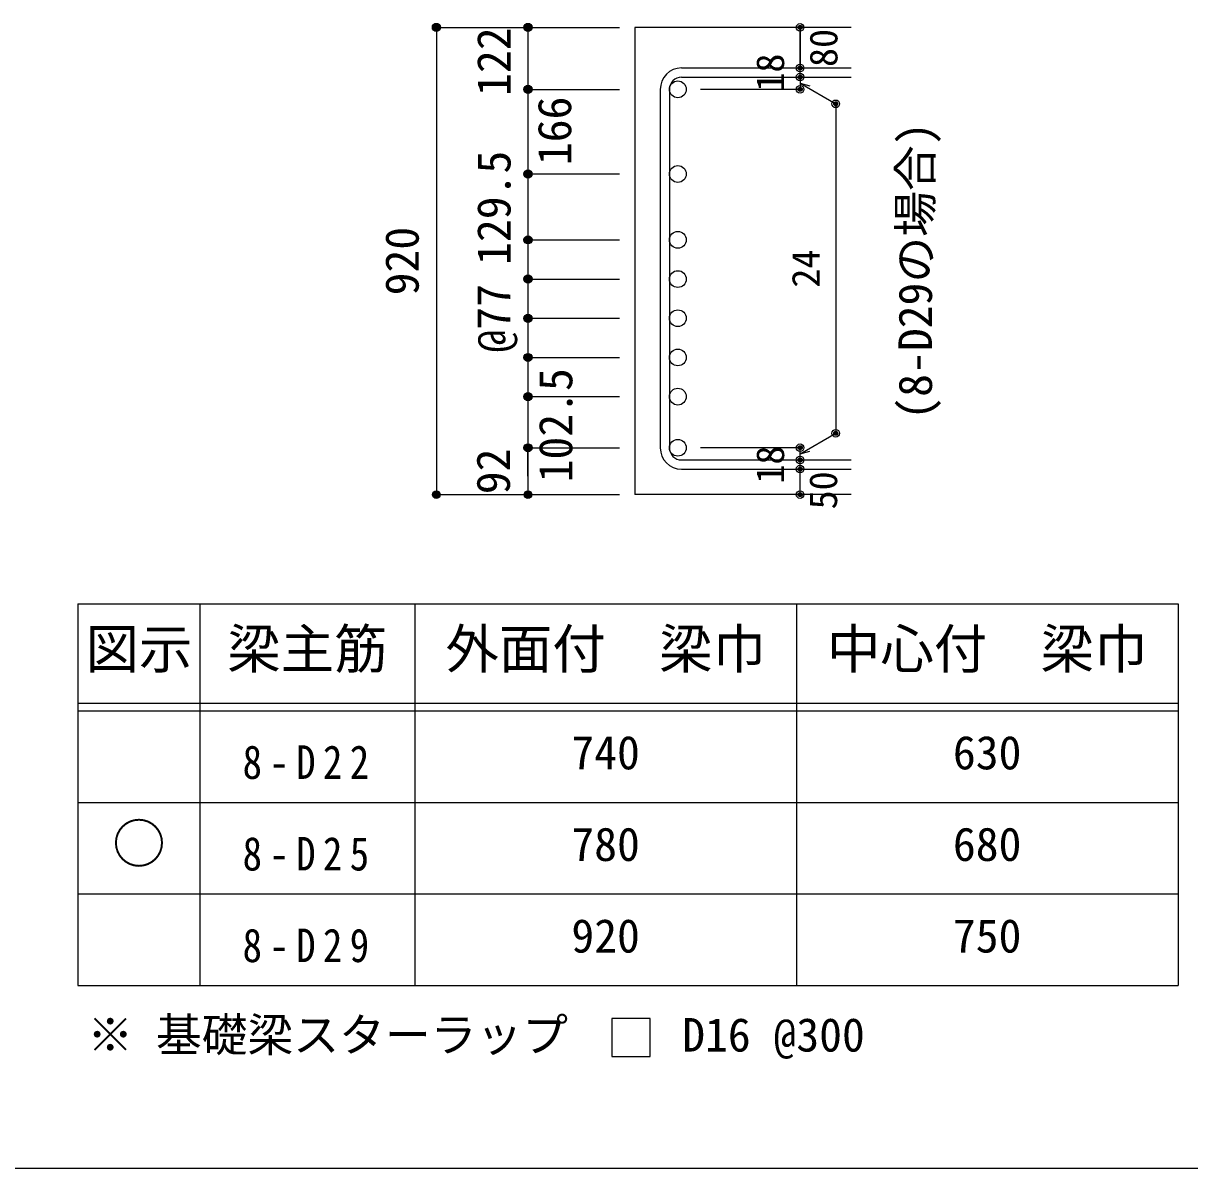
# Model space of a CAD drawing. Units: millimetres at full size, sheet at 1:30, with parts at other scales. Extents: x -5973 to 5955, y -4195 to 4201.
# Drawn here: x 1340 to 3633, y -4195 to -1945 of the extents above; entities that cross this region are included whole.
import ezdxf
from ezdxf.enums import TextEntityAlignment as Align

# ---------------------------------------------------------------- set-up
doc = ezdxf.new("R2010")
doc.units = ezdxf.units.MM
doc.header["$LTSCALE"] = 30
doc.header["$PDMODE"] = 32
doc.header["$PDSIZE"] = 15
for name, color, linetype in [('0-1_躯体線', 2, 'Continuous'), ('0-5_基礎梁筋', 7, 'Continuous'), ('0-6_スタラップ筋', 7, 'Continuous'), ('0-7_文字', 4, 'Continuous'), ('0-D_寸法', 4, 'Continuous'), ('6-7_文字', 7, 'Continuous'), ('6-E_枠', 7, 'Continuous'), ('F-0_枠', 6, 'Continuous')]:
    doc.layers.add(name, color=color, linetype=linetype)
doc.styles.add('ＭＳ ゴシック', font='')
doc.styles.get('ＭＳ ゴシック').set_extended_font_data('MS Gothic')

msp = doc.modelspace()

# ---------------------------------------------------------------- linework, layer by layer
at = {"layer": '0-1_躯体線'}
for p, q in [((2967.44, -1952.71), (2542.44, -1952.71)), ((2542.44, -1952.71), (2542.44, -2870.71)), ((2967.44, -2870.71), (2542.44, -2870.71))]:
    msp.add_line(p, q, dxfattribs=at)
at = {"layer": '0-5_基礎梁筋', "color": 3}
for centre in [(2626.94, -2074.41), (2626.94, -2240.71), (2626.94, -2370.21), (2626.94, -2447.21), (2626.94, -2524.21), (2626.94, -2601.21), (2626.94, -2678.21), (2626.94, -2778.71)]:
    msp.add_circle(centre, 16.5, dxfattribs=at)
at = {"layer": '0-6_スタラップ筋'}
for p, q in [((2634.44, -2032.41), (2967.44, -2032.41)), ((2634.44, -2050.41), (2967.44, -2050.41)), ((2592.44, -2074.41), (2592.44, -2778.71)), ((2610.44, -2074.41), (2610.44, -2778.71)), ((2634.44, -2802.71), (2967.44, -2802.71)), ((2634.44, -2820.71), (2967.44, -2820.71))]:
    msp.add_line(p, q, dxfattribs=at)
for centre, radius, start, end in [((2634.44, -2074.41), 42, 90, 180), ((2634.44, -2074.41), 24, 90, 180), ((2634.44, -2778.71), 42, 180, 270), ((2634.44, -2778.71), 24, 180, 270)]:
    msp.add_arc(centre, radius, start, end, dxfattribs=at)
at = {"layer": '0-D_寸法'}
for p, q in [((2152.44, -1952.71), (2332.44, -1952.71)), ((2152.44, -1952.71), (2332.44, -1952.71)), ((2152.44, -1952.71), (2152.44, -2870.71)), ((2332.44, -1952.71), (2512.44, -1952.71)), ((2332.44, -1952.71), (2512.44, -1952.71)), ((2332.44, -1952.71), (2332.44, -2870.71)), ((2867.44, -2032.41), (2867.44, -1952.71)), ((2867.44, -1952.71), (2867.44, -2032.41)), ((2867.44, -2050.41), (2867.44, -2032.41)), ((2867.44, -2050.41), (2867.44, -2074.41)), ((2867.44, -2062.41), (2937.5, -2102.86)), ((2867.44, -2062.41), (2886.76, -2067.59)), ((2332.44, -2074.41), (2512.44, -2074.41)), ((2332.44, -2074.41), (2512.44, -2074.41)), ((2867.44, -2074.41), (2671.35, -2074.41)), ((2937.5, -2102.86), (2937.5, -2750.26)), ((2332.44, -2240.71), (2512.44, -2240.71)), ((2332.44, -2240.71), (2512.44, -2240.71)), ((2332.44, -2370.21), (2512.44, -2370.21)), ((2332.44, -2447.21), (2512.44, -2447.21)), ((2332.44, -2524.21), (2512.44, -2524.21)), ((2332.44, -2601.21), (2512.44, -2601.21)), ((2332.44, -2678.21), (2512.44, -2678.21)), ((2867.44, -2790.71), (2937.5, -2750.26)), ((2332.44, -2778.71), (2512.44, -2778.71)), ((2332.44, -2834.68), (2332.44, -2778.71)), ((2867.44, -2778.71), (2671.35, -2778.71)), ((2867.44, -2802.71), (2867.44, -2778.71)), ((2867.44, -2790.71), (2886.76, -2785.54)), ((2867.44, -2820.71), (2867.44, -2802.71)), ((2867.44, -2870.71), (2867.44, -2820.71)), ((2152.44, -2870.71), (2332.44, -2870.71)), ((2332.44, -2870.71), (2512.44, -2870.71))]:
    msp.add_line(p, q, dxfattribs=at)
for centre, radius in [((2152.44, -1952.71), 8), ((2152.44, -1952.71), 7.2), ((2152.44, -1952.71), 6.4), ((2152.44, -1952.71), 5.6), ((2152.44, -1952.71), 4.8), ((2152.44, -1952.71), 4), ((2332.44, -1952.71), 8), ((2332.44, -1952.71), 7.2), ((2332.44, -1952.71), 6.4), ((2332.44, -1952.71), 5.6), ((2332.44, -1952.71), 4.8), ((2332.44, -1952.71), 4), ((2867.44, -1952.71), 4), ((2152.44, -1952.71), 3.2), ((2152.44, -1952.71), 2.4), ((2152.44, -1952.71), 1.6), ((2152.44, -1952.71), 0.8), ((2332.44, -1952.71), 3.2), ((2332.44, -1952.71), 2.4), ((2332.44, -1952.71), 1.6), ((2332.44, -1952.71), 0.8), ((2867.44, -1952.71), 3.6), ((2867.44, -1952.71), 3.2), ((2867.44, -1952.71), 2.8), ((2867.44, -1952.71), 2.4), ((2867.44, -1952.71), 2), ((2867.44, -1952.71), 1.6), ((2867.44, -1952.71), 1.2), ((2867.44, -1952.71), 0.8), ((2867.44, -1952.71), 0.4), ((2867.44, -2032.41), 4), ((2867.44, -2032.41), 3.6), ((2867.44, -2032.41), 3.2), ((2867.44, -2032.41), 2.8), ((2867.44, -2032.41), 2.4), ((2867.44, -2032.41), 2), ((2867.44, -2032.41), 1.6), ((2867.44, -2032.41), 1.2), ((2867.44, -2032.41), 0.8), ((2867.44, -2032.41), 0.4), ((2867.44, -2050.41), 4), ((2867.44, -2050.41), 3.6), ((2867.44, -2050.41), 3.2), ((2867.44, -2050.41), 2.8), ((2867.44, -2050.41), 2.4), ((2867.44, -2050.41), 2), ((2867.44, -2050.41), 1.6), ((2867.44, -2050.41), 1.2), ((2867.44, -2050.41), 0.8), ((2867.44, -2050.41), 0.4), ((2332.44, -2074.41), 8), ((2332.44, -2074.41), 7.2), ((2332.44, -2074.41), 6.4), ((2332.44, -2074.41), 5.6), ((2332.44, -2074.41), 4.8), ((2332.44, -2074.41), 4), ((2332.44, -2074.41), 3.2), ((2332.44, -2074.41), 2.4), ((2332.44, -2074.41), 1.6), ((2332.44, -2074.41), 0.8), ((2867.44, -2074.41), 4), ((2867.44, -2074.41), 3.6), ((2867.44, -2074.41), 3.2), ((2867.44, -2074.41), 2.8), ((2867.44, -2074.41), 2.4), ((2867.44, -2074.41), 2), ((2867.44, -2074.41), 1.6), ((2867.44, -2074.41), 1.2), ((2867.44, -2074.41), 0.8), ((2867.44, -2074.41), 0.4), ((2937.5, -2102.86), 4), ((2937.5, -2102.86), 3.6), ((2937.5, -2102.86), 3.2), ((2937.5, -2102.86), 2.8), ((2937.5, -2102.86), 2.4), ((2937.5, -2102.86), 2), ((2937.5, -2102.86), 1.6), ((2937.5, -2102.86), 1.2), ((2937.5, -2102.86), 0.8), ((2937.5, -2102.86), 0.4), ((2332.44, -2240.71), 8), ((2332.44, -2240.71), 7.2), ((2332.44, -2240.71), 6.4), ((2332.44, -2240.71), 5.6), ((2332.44, -2240.71), 4.8), ((2332.44, -2240.71), 4), ((2332.44, -2240.71), 3.2), ((2332.44, -2240.71), 2.4), ((2332.44, -2240.71), 1.6), ((2332.44, -2240.71), 0.8), ((2332.44, -2370.21), 8), ((2332.44, -2370.21), 7.2), ((2332.44, -2370.21), 6.4), ((2332.44, -2370.21), 5.6), ((2332.44, -2370.21), 4.8), ((2332.44, -2370.21), 4), ((2332.44, -2370.21), 3.2), ((2332.44, -2370.21), 2.4), ((2332.44, -2370.21), 1.6), ((2332.44, -2370.21), 0.8), ((2332.44, -2447.21), 8), ((2332.44, -2447.21), 7.2), ((2332.44, -2447.21), 6.4), ((2332.44, -2447.21), 5.6), ((2332.44, -2447.21), 4.8), ((2332.44, -2447.21), 4), ((2332.44, -2447.21), 3.2), ((2332.44, -2447.21), 2.4), ((2332.44, -2447.21), 1.6), ((2332.44, -2447.21), 0.8), ((2332.44, -2524.21), 8), ((2332.44, -2524.21), 7.2), ((2332.44, -2524.21), 6.4), ((2332.44, -2524.21), 5.6), ((2332.44, -2524.21), 4.8), ((2332.44, -2524.21), 4), ((2332.44, -2524.21), 3.2), ((2332.44, -2524.21), 2.4), ((2332.44, -2524.21), 1.6), ((2332.44, -2524.21), 0.8), ((2332.44, -2601.21), 8), ((2332.44, -2601.21), 7.2), ((2332.44, -2601.21), 6.4), ((2332.44, -2601.21), 5.6), ((2332.44, -2601.21), 4.8), ((2332.44, -2601.21), 4), ((2332.44, -2601.21), 3.2), ((2332.44, -2601.21), 2.4), ((2332.44, -2601.21), 1.6), ((2332.44, -2601.21), 0.8), ((2332.44, -2678.21), 8), ((2332.44, -2678.21), 7.2), ((2332.44, -2678.21), 6.4), ((2332.44, -2678.21), 5.6), ((2332.44, -2678.21), 4.8), ((2332.44, -2678.21), 4), ((2332.44, -2678.21), 3.2), ((2332.44, -2678.21), 2.4), ((2332.44, -2678.21), 1.6), ((2332.44, -2678.21), 0.8), ((2937.5, -2750.26), 4), ((2937.5, -2750.26), 3.6), ((2937.5, -2750.26), 3.2), ((2937.5, -2750.26), 2.8), ((2937.5, -2750.26), 2.4), ((2937.5, -2750.26), 2), ((2937.5, -2750.26), 1.6), ((2937.5, -2750.26), 1.2), ((2937.5, -2750.26), 0.8), ((2937.5, -2750.26), 0.4), ((2332.44, -2778.71), 8), ((2332.44, -2778.71), 7.2), ((2332.44, -2778.71), 6.4), ((2332.44, -2778.71), 5.6), ((2332.44, -2778.71), 4.8), ((2332.44, -2778.71), 4), ((2332.44, -2778.71), 3.2), ((2332.44, -2778.71), 2.4), ((2332.44, -2778.71), 1.6), ((2332.44, -2778.71), 0.8), ((2867.44, -2778.71), 4), ((2867.44, -2778.71), 3.6), ((2867.44, -2778.71), 3.2), ((2867.44, -2778.71), 2.8), ((2867.44, -2778.71), 2.4), ((2867.44, -2778.71), 2), ((2867.44, -2778.71), 1.6), ((2867.44, -2778.71), 1.2), ((2867.44, -2778.71), 0.8), ((2867.44, -2778.71), 0.4), ((2867.44, -2802.71), 4), ((2867.44, -2820.71), 4), ((2867.44, -2802.71), 3.6), ((2867.44, -2820.71), 3.6), ((2867.44, -2802.71), 3.2), ((2867.44, -2820.71), 3.2), ((2867.44, -2802.71), 2.8), ((2867.44, -2820.71), 2.8), ((2867.44, -2802.71), 2.4), ((2867.44, -2820.71), 2.4), ((2867.44, -2802.71), 2), ((2867.44, -2820.71), 2), ((2867.44, -2802.71), 1.6), ((2867.44, -2820.71), 1.6), ((2867.44, -2802.71), 1.2), ((2867.44, -2820.71), 1.2), ((2867.44, -2802.71), 0.8), ((2867.44, -2820.71), 0.8), ((2867.44, -2802.71), 0.4), ((2867.44, -2820.71), 0.4), ((2152.44, -2870.71), 7.2), ((2152.44, -2870.71), 6.4), ((2152.44, -2870.71), 5.6), ((2152.44, -2870.71), 4.8), ((2332.44, -2870.71), 7.2), ((2332.44, -2870.71), 6.4), ((2332.44, -2870.71), 5.6), ((2332.44, -2870.71), 4.8), ((2152.44, -2870.71), 4), ((2152.44, -2870.71), 3.2), ((2152.44, -2870.71), 2.4), ((2152.44, -2870.71), 1.6), ((2152.44, -2870.71), 0.8), ((2332.44, -2870.71), 4), ((2332.44, -2870.71), 3.2), ((2332.44, -2870.71), 2.4), ((2332.44, -2870.71), 1.6), ((2332.44, -2870.71), 0.8), ((2867.44, -2870.71), 4), ((2867.44, -2870.71), 3.6), ((2867.44, -2870.71), 3.2), ((2867.44, -2870.71), 2.8), ((2867.44, -2870.71), 2.4), ((2867.44, -2870.71), 2), ((2867.44, -2870.71), 1.6), ((2867.44, -2870.71), 1.2), ((2867.44, -2870.71), 0.8), ((2867.44, -2870.71), 0.4)]:
    msp.add_circle(centre, radius, dxfattribs=at)
at = {"layer": '0-D_寸法', "color": 7}
for p in [(2152.44, -1952.71), (2152.44, -1952.71), (2332.44, -1952.71), (2867.44, -1952.71), (2867.44, -2032.41), (2867.44, -2050.41), (2332.44, -2074.41), (2867.44, -2074.41), (2937.5, -2102.86), (2332.44, -2240.71), (2332.44, -2370.21), (2332.44, -2370.21), (2332.44, -2447.21), (2332.44, -2447.21), (2332.44, -2524.21), (2332.44, -2524.21), (2332.44, -2601.21), (2332.44, -2601.21), (2332.44, -2678.21), (2332.44, -2678.21), (2937.5, -2750.26), (2937.5, -2750.26), (2332.44, -2778.71), (2332.44, -2778.71), (2867.44, -2778.71), (2867.44, -2778.71), (2867.44, -2802.71), (2867.44, -2820.71), (2152.44, -2870.71), (2152.44, -2870.71), (2332.44, -2870.71), (2867.44, -2870.71)]:
    msp.add_point(p, dxfattribs=at)
at = {"layer": '6-7_文字'}
msp.add_lwpolyline([(2497.53, -3975.13), (2572.53, -3975.13), (2572.53, -3900.13), (2497.53, -3900.13)], close=True, dxfattribs=at)
at = {"layer": '6-E_枠', "color": 3}
for p, q in [((1447.71, -3085.43), (1447.71, -3835.43)), ((1447.71, -3085.43), (3610.24, -3085.43)), ((3610.24, -3085.43), (3610.24, -3835.43)), ((1447.71, -3835.43), (3610.24, -3835.43))]:
    msp.add_line(p, q, dxfattribs=at)
at = {"layer": '6-E_枠'}
for p, q in [((1687.71, -3085.43), (1687.71, -3835.43)), ((2110.24, -3085.43), (2110.24, -3835.43)), ((2860.24, -3085.43), (2860.24, -3835.43)), ((1447.71, -3280.43), (3610.24, -3280.43)), ((1447.71, -3295.43), (3610.24, -3295.43)), ((1447.71, -3475.43), (3610.24, -3475.43)), ((1447.71, -3655.43), (3610.24, -3655.43))]:
    msp.add_line(p, q, dxfattribs=at)
at = {"layer": 'F-0_枠'}
msp.add_lwpolyline([(5954.1, -4195.24), (590.94, -4195.24), (-5972.88, -4195.24)], dxfattribs=at)

# ---------------------------------------------------------------- texts
at = {"layer": '0-7_文字', "color": 7, "style": 'ＭＳ ゴシック'}
msp.add_text('(8-D29の場合)', height=65.98, rotation=90, dxfattribs=at).set_placement((3146.43, -2723.53), align=Align.BOTTOM_LEFT)
at = {"layer": '0-D_寸法', "style": 'ＭＳ ゴシック'}
for s, height, p in [('122', 65.98, (2317.91, -2087.28)), ('80', 54.99, (2957.3, -2030.5)), ('18', 54.99, (2852.44, -2078.91)), ('166', 65.98, (2437.18, -2223.36)), ('129.5', 65.98, (2318, -2419.44)), ('920', 65.98, (2137.44, -2479.21)), ('24', 54.99, (2922.5, -2464.06)), ('@77', 65.98, (2317.44, -2591.71)), ('102.5', 65.98, (2439.45, -2846.76)), ('92', 65.98, (2316.75, -2870)), ('18', 54.99, (2852.44, -2849.21)), ('50', 54.99, (2956.67, -2899.85))]:
    msp.add_text(s, height=height, rotation=90, dxfattribs=at).set_placement(p, align=Align.BOTTOM_LEFT)
at = {"layer": '6-7_文字', "color": 2, "style": 'ＭＳ ゴシック'}
for s, p in [('図示', (1462.71, -3235.43)), ('梁主筋', (1741.48, -3235.43)), ('外面付\u3000梁巾', (2170.24, -3235.43)), ('中心付\u3000梁巾', (2920.24, -3235.43)), ('○', (1515.21, -3617.93))]:
    msp.add_text(s, height=76.98, dxfattribs=at).set_placement(p, align=Align.BOTTOM_LEFT)
at = {"layer": '6-7_文字', "style": 'ＭＳ ゴシック'}
for s, p in [('740', (2417.74, -3430.43)), ('630', (3167.74, -3430.43)), ('780', (2417.74, -3610.43)), ('680', (3167.74, -3610.43)), ('920', (2417.74, -3790.43)), ('750', (3167.74, -3790.43)), ('※ 基礎梁スターラップ     D16 @300', (1466.27, -3985.01))]:
    msp.add_text(s, height=65.98, dxfattribs=at).set_placement(p, align=Align.BOTTOM_LEFT)
at = {"layer": '6-7_文字', "char_height": 65.98, "attachment_point": 7, "style": 'ＭＳ ゴシック'}
for s, insert in [('\\T1.38;\\W0.85;8-D22', (1771.48, -3430.43)), ('\\T1.38;\\W0.85;8-D25', (1771.48, -3610.43)), ('\\T1.38;\\W0.85;8-D29', (1771.48, -3790.43))]:
    msp.add_mtext(s, dxfattribs=dict(at, insert=insert))

doc.saveas('drawing.dxf')
